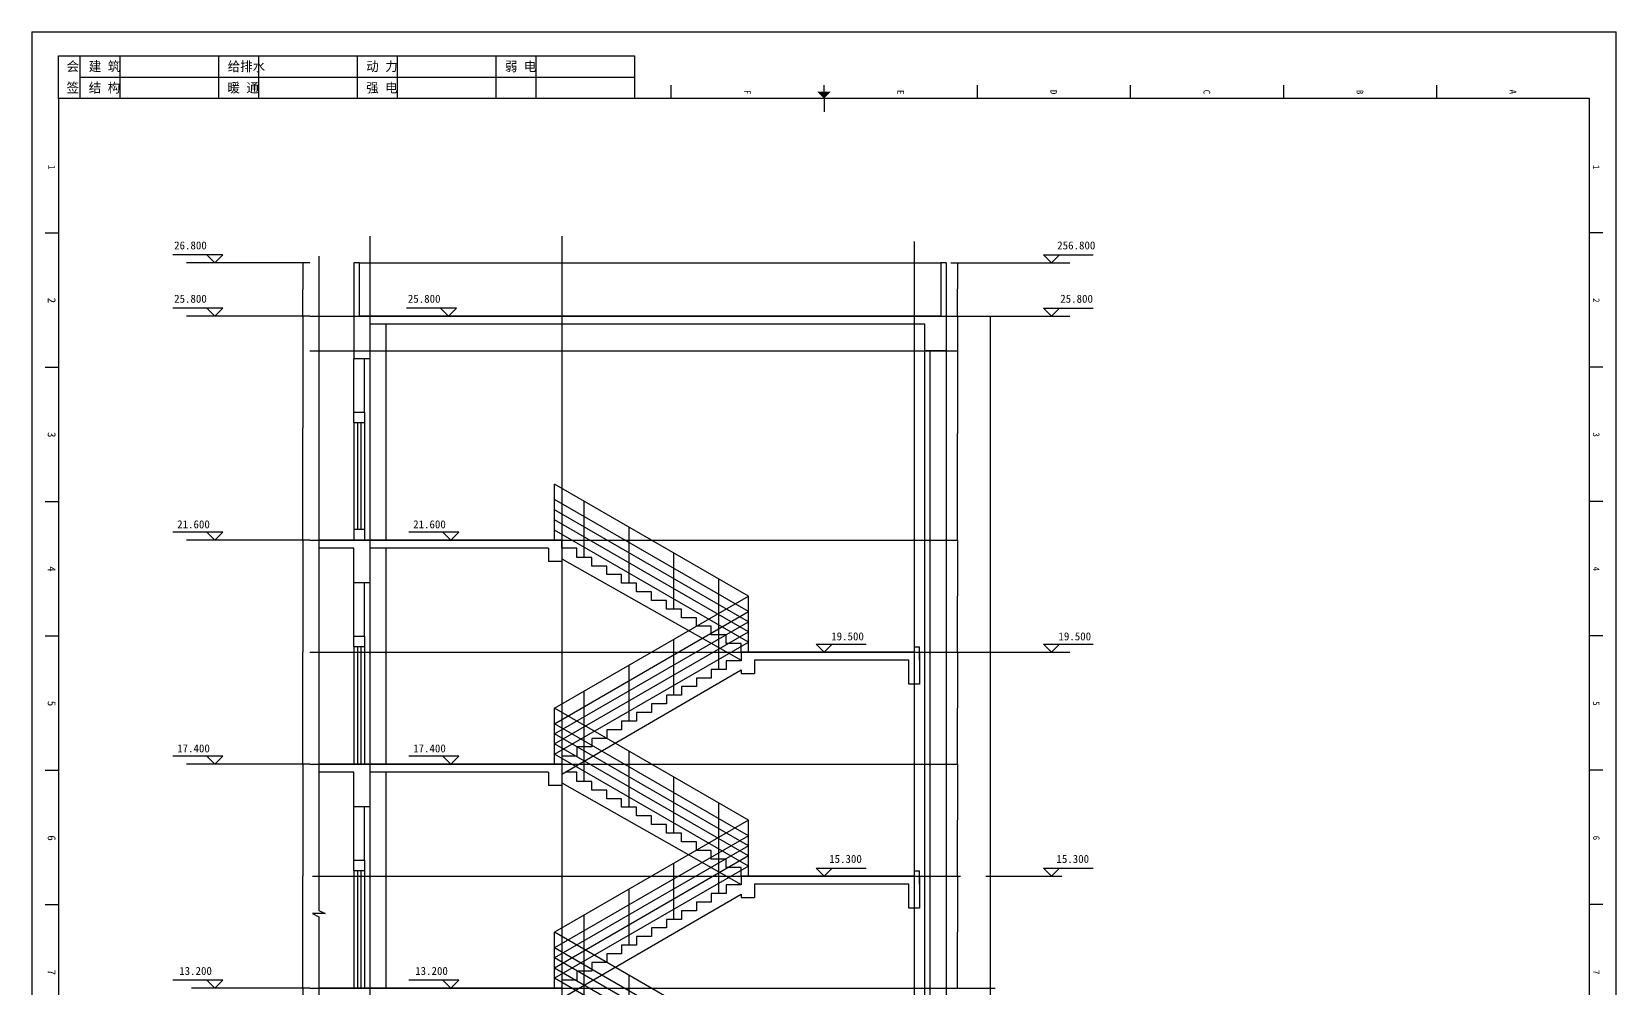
# Model space of a CAD drawing. Header units: metres. Extents: x 515464 to 545164, y 38775 to 80825.
# Drawn here: x 515464 to 545164, y 62894 to 80825 of the extents above; entities that cross this region are included whole.
import ezdxf

# ---------------------------------------------------------------- set-up
doc = ezdxf.new("R2010")
doc.units = ezdxf.units.M
for name, color, linetype in [('AXIS', 3, 'Continuous'), ('COLUMN', 1, 'Continuous'), ('DOTE', 251, 'Continuous'), ('PUB_DIM', 3, 'Continuous'), ('STAIR1', 4, 'Continuous'), ('TK', 9, 'Continuous'), ('WALL', 2, 'Continuous'), ('WINDOW', 142, 'Continuous')]:
    doc.layers.add(name, color=color, linetype=linetype)
doc.dimstyles.get("Standard").update_dxf_attribs({"dimtxt": 2.5, "dimasz": 2.5, "dimexe": 1.25, "dimexo": 0.625, "dimtad": 1, "dimcen": 2.5, "dimazin": 3, "dimtfac": 1, "dimtmove": 0, "dimatfit": 3})

# ---------------------------------------------------------------- blocks, each defined once
blk = doc.blocks.new('*D1')
for p, q in [((533430.95, 75494.59), (533430.95, 62594.59)), ((533430.7, 62594.59), (533430.45, 62594.59)), ((533430.95, 49694.59), (533430.95, 62594.59)), ((533430.95, 62594.59), (533430.95, 62594.59)), ((533431.2, 62594.59), (533431.45, 62594.59))]:
    blk.add_line(p, q)
at = {"layer": 'Defpoints'}
for p in [(533430.95, 75494.59), (533430.95, 62594.59), (533430.95, 49694.59)]:
    blk.add_point(p, dxfattribs=at)
at = {"layer": 'AXIS', "insert": (533430.95, 62595.715), "char_height": 1, "attachment_point": 5}
blk.add_mtext('0', dxfattribs=at)
blk = doc.blocks.new('*D2')
for p, q in [((520547.72, 67094.59), (520547.72, 64994.59)), ((520547.47, 64994.59), (520547.22, 64994.59)), ((520547.72, 62894.59), (520547.72, 64994.59)), ((520547.72, 64994.59), (520547.72, 64994.59)), ((520547.97, 64994.59), (520548.22, 64994.59))]:
    blk.add_line(p, q)
at = {"layer": 'Defpoints'}
for p in [(520547.72, 67094.59), (520547.72, 64994.59), (520547.72, 62894.59)]:
    blk.add_point(p, dxfattribs=at)
at = {"layer": 'AXIS', "insert": (520547.72, 64995.715), "char_height": 1, "attachment_point": 5}
blk.add_mtext('0', dxfattribs=at)
blk = doc.blocks.new('*D3')
for p, q in [((532818.95, 67094.59), (532818.95, 66044.59)), ((532818.7, 66044.59), (532818.45, 66044.59)), ((532818.95, 64994.59), (532818.95, 66044.59)), ((532818.95, 66044.59), (532818.95, 66044.59)), ((532819.2, 66044.59), (532819.45, 66044.59))]:
    blk.add_line(p, q)
at = {"layer": 'Defpoints'}
for p in [(532818.95, 67094.59), (532818.95, 66044.59), (532818.95, 64994.59)]:
    blk.add_point(p, dxfattribs=at)
at = {"layer": 'AXIS', "insert": (532818.95, 66045.715), "char_height": 1, "attachment_point": 5}
blk.add_mtext('162X13=0', dxfattribs=at)
blk = doc.blocks.new('*D10')
for p, q in [((520547.72, 62894.59), (520547.72, 60794.59)), ((520547.47, 60794.59), (520547.22, 60794.59)), ((520547.72, 58694.59), (520547.72, 60794.59)), ((520547.72, 60794.59), (520547.72, 60794.59)), ((520547.97, 60794.59), (520548.22, 60794.59))]:
    blk.add_line(p, q)
at = {"layer": 'Defpoints'}
for p in [(520547.72, 62894.59), (520547.72, 60794.59), (520547.72, 58694.59)]:
    blk.add_point(p, dxfattribs=at)
at = {"layer": 'AXIS', "insert": (520547.72, 60795.715), "char_height": 1, "attachment_point": 5}
blk.add_mtext('0', dxfattribs=at)
blk = doc.blocks.new('*D22')
for p, q in [((532818.95, 64994.59), (532818.95, 63944.59)), ((532818.7, 63944.59), (532818.45, 63944.59)), ((532818.95, 62894.59), (532818.95, 63944.59)), ((532818.95, 63944.59), (532818.95, 63944.59)), ((532819.2, 63944.59), (532819.45, 63944.59))]:
    blk.add_line(p, q)
at = {"layer": 'Defpoints'}
for p in [(532818.95, 64994.59), (532818.95, 63944.59), (532818.95, 62894.59)]:
    blk.add_point(p, dxfattribs=at)
at = {"layer": 'AXIS', "insert": (532818.95, 63945.715), "char_height": 1, "attachment_point": 5}
blk.add_mtext('162X13=0', dxfattribs=at)
blk = doc.blocks.new('*D23')
for p, q in [((520547.72, 75494.59), (520547.72, 73394.59)), ((520547.47, 73394.59), (520547.22, 73394.59)), ((520547.72, 71294.59), (520547.72, 73394.59)), ((520547.72, 73394.59), (520547.72, 73394.59)), ((520547.97, 73394.59), (520548.22, 73394.59))]:
    blk.add_line(p, q)
at = {"layer": 'Defpoints'}
for p in [(520547.72, 75494.59), (520547.72, 73394.59), (520547.72, 71294.59)]:
    blk.add_point(p, dxfattribs=at)
at = {"layer": 'AXIS', "insert": (520547.72, 73395.715), "char_height": 1, "attachment_point": 5}
blk.add_mtext('0', dxfattribs=at)
blk = doc.blocks.new('*D24')
for p, q in [((520547.72, 71294.59), (520547.72, 69194.59)), ((520547.47, 69194.59), (520547.22, 69194.59)), ((520547.72, 67094.59), (520547.72, 69194.59)), ((520547.72, 69194.59), (520547.72, 69194.59)), ((520547.97, 69194.59), (520548.22, 69194.59))]:
    blk.add_line(p, q)
at = {"layer": 'Defpoints'}
for p in [(520547.72, 71294.59), (520547.72, 69194.59), (520547.72, 67094.59)]:
    blk.add_point(p, dxfattribs=at)
at = {"layer": 'AXIS', "insert": (520547.72, 69195.715), "char_height": 1, "attachment_point": 5}
blk.add_mtext('0', dxfattribs=at)
blk = doc.blocks.new('*D25')
for p, q in [((520547.72, 76494.59), (520547.72, 75994.59)), ((520547.47, 75994.59), (520547.22, 75994.59)), ((520547.72, 75494.59), (520547.72, 75994.59)), ((520547.72, 75994.59), (520547.72, 75994.59)), ((520547.97, 75994.59), (520548.22, 75994.59))]:
    blk.add_line(p, q)
at = {"layer": 'Defpoints'}
for p in [(520547.72, 76494.59), (520547.72, 75994.59), (520547.72, 75494.59)]:
    blk.add_point(p, dxfattribs=at)
at = {"layer": 'AXIS', "insert": (520547.72, 75995.715), "char_height": 1, "attachment_point": 5}
blk.add_mtext('0', dxfattribs=at)
blk = doc.blocks.new('*D26')
for p, q in [((532818.95, 75494.59), (532818.95, 73293.79)), ((532818.7, 73293.79), (532818.45, 73293.79)), ((532818.95, 71294.59), (532818.95, 73293.79)), ((532818.95, 73293.79), (532818.95, 73293.79)), ((532819.2, 73293.79), (532819.45, 73293.79))]:
    blk.add_line(p, q)
at = {"layer": 'Defpoints'}
for p in [(532818.95, 75494.59), (532818.95, 73293.79), (532818.95, 71294.59)]:
    blk.add_point(p, dxfattribs=at)
at = {"layer": 'AXIS', "insert": (532818.95, 73294.915), "char_height": 1, "attachment_point": 5}
blk.add_mtext('0', dxfattribs=at)
blk = doc.blocks.new('*D27')
for p, q in [((532818.95, 69194.59), (532818.95, 68144.59)), ((532818.7, 68144.59), (532818.45, 68144.59)), ((532818.95, 67094.59), (532818.95, 68144.59)), ((532818.95, 68144.59), (532818.95, 68144.59)), ((532819.2, 68144.59), (532819.45, 68144.59))]:
    blk.add_line(p, q)
at = {"layer": 'Defpoints'}
for p in [(532818.95, 69194.59), (532818.95, 68144.59), (532818.95, 67094.59)]:
    blk.add_point(p, dxfattribs=at)
at = {"layer": 'AXIS', "insert": (532818.95, 68145.715), "char_height": 1, "attachment_point": 5}
blk.add_mtext('162X13=0', dxfattribs=at)
blk = doc.blocks.new('*D28')
for p, q in [((532818.95, 71294.59), (532818.95, 70244.59)), ((532818.7, 70244.59), (532818.45, 70244.59)), ((532818.95, 69194.59), (532818.95, 70244.59)), ((532818.95, 70244.59), (532818.95, 70244.59)), ((532819.2, 70244.59), (532819.45, 70244.59))]:
    blk.add_line(p, q)
at = {"layer": 'Defpoints'}
for p in [(532818.95, 71294.59), (532818.95, 70244.59), (532818.95, 69194.59)]:
    blk.add_point(p, dxfattribs=at)
at = {"layer": 'AXIS', "insert": (532818.95, 70245.715), "char_height": 1, "attachment_point": 5}
blk.add_mtext('162X13=0', dxfattribs=at)
blk = doc.blocks.new('*D29')
for p, q in [((532818.95, 76494.59), (532818.95, 76008.22)), ((532818.7, 76008.22), (532818.45, 76008.22)), ((532818.95, 75494.59), (532818.95, 76008.22)), ((532818.95, 76008.22), (532818.95, 76008.22)), ((532819.2, 76008.22), (532819.45, 76008.22))]:
    blk.add_line(p, q)
at = {"layer": 'Defpoints'}
for p in [(532818.95, 76494.59), (532818.95, 76008.22), (532818.95, 75494.59)]:
    blk.add_point(p, dxfattribs=at)
at = {"layer": 'AXIS', "insert": (532818.95, 76009.345), "char_height": 1, "attachment_point": 5}
blk.add_mtext('0', dxfattribs=at)

msp = doc.modelspace()

# ---------------------------------------------------------------- linework, layer by layer
for p, q in [((520673.8, 76494.59), (518363.68, 76494.59)), ((521601.43, 76494.59), (532501.43, 76494.59)), ((532601.43, 76494.59), (532601.43, 49544.59)), ((532601.43, 76494.59), (532601.43, 76494.59)), ((532692.87, 76494.59), (534918.27, 76494.59)), ((520673.8, 75494.59), (518363.68, 75494.59)), ((532692.87, 75494.59), (534918.27, 75494.59)), ((522101.43, 75344.59), (522101.43, 71294.59)), ((521501.43, 73494.59), (521501.43, 71494.59)), ((521701.43, 73494.59), (521701.43, 71494.59)), ((528901.43, 70244.59), (525261.43, 72344.59)), ((525261.43, 71294.59), (525261.43, 72344.59)), ((528901.43, 69954.59), (525261.43, 72054.59)), ((525821.43, 70971.51), (525821.43, 72021.51)), ((528901.43, 69764.59), (525261.43, 71864.59)), ((528901.43, 69574.59), (525261.43, 71674.59)), ((520673.8, 71294.59), (518363.68, 71294.59)), ((528901.43, 69384.59), (525261.43, 71484.59)), ((526661.43, 70486.9), (526661.43, 71536.9)), ((522101.43, 71144.59), (522101.43, 67094.59)), ((527501.43, 70002.28), (527501.43, 71052.28)), ((528341.43, 69517.67), (528341.43, 70567.67)), ((525261.43, 68144.59), (528901.43, 70244.59)), ((528901.43, 69194.59), (528901.43, 70244.59)), ((525261.43, 67854.59), (528901.43, 69954.59)), ((528341.43, 68871.51), (528341.43, 69921.51)), ((525261.43, 67664.59), (528901.43, 69764.59)), ((525261.43, 67474.59), (528901.43, 69574.59)), ((521501.43, 69294.59), (521501.43, 67094.59)), ((521701.43, 69294.59), (521701.43, 67094.59)), ((525261.43, 67284.59), (528901.43, 69384.59)), ((527501.43, 68386.9), (527501.43, 69436.9)), ((526661.43, 67902.28), (526661.43, 68952.28)), ((532692.87, 69194.59), (534918.27, 69194.59)), ((525821.43, 67417.67), (525821.43, 68467.67)), ((528901.43, 66044.59), (525261.43, 68144.59)), ((525261.43, 67094.59), (525261.43, 68144.59)), ((528901.43, 65754.59), (525261.43, 67854.59)), ((525821.43, 66771.51), (525821.43, 67821.51)), ((528901.43, 65564.59), (525261.43, 67664.59)), ((528901.43, 65374.59), (525261.43, 67474.59)), ((528901.43, 65184.59), (525261.43, 67284.59)), ((526661.43, 66286.9), (526661.43, 67336.9)), ((520673.8, 67094.59), (518363.68, 67094.59)), ((522101.43, 66944.59), (522101.43, 62894.59)), ((527501.43, 65802.28), (527501.43, 66852.28)), ((528341.43, 65317.67), (528341.43, 66367.67)), ((528901.43, 66044.59), (525261.43, 63944.59)), ((528901.43, 64994.59), (528901.43, 66044.59)), ((528901.43, 65754.59), (525261.43, 63654.59)), ((528341.43, 64671.51), (528341.43, 65721.51)), ((528901.43, 65564.59), (525261.43, 63464.59)), ((528901.43, 65374.59), (525261.43, 63274.59)), ((521501.43, 65094.59), (521501.43, 62894.59)), ((521701.43, 65094.59), (521701.43, 62894.59)), ((528901.43, 65184.59), (525261.43, 63084.59)), ((527501.43, 64186.9), (527501.43, 65236.9)), ((526661.43, 63702.28), (526661.43, 64752.28)), ((533347.51, 64994.59), (534772.1, 64994.59)), ((525821.43, 63217.67), (525821.43, 64267.67)), ((528901.43, 61844.59), (525261.43, 63944.59)), ((525261.43, 62894.59), (525261.43, 63944.59)), ((528901.43, 61554.59), (525261.43, 63654.59)), ((525821.43, 62571.51), (525821.43, 63621.51)), ((528901.43, 61364.59), (525261.43, 63464.59)), ((528901.43, 61174.59), (525261.43, 63274.59)), ((528901.43, 60984.59), (525261.43, 63084.59)), ((526661.43, 62086.9), (526661.43, 63136.9)), ((520673.8, 62894.59), (518457.87, 62894.59)), ((518877.53, 62894.59), (518475.49, 62894.59))]:
    msp.add_line(p, q)
at = {"layer": 'COLUMN'}
for p, q in [((521501.43, 76494.59), (521501.43, 74694.59)), ((521601.43, 76494.59), (521501.43, 76494.59)), ((521601.43, 76494.59), (521601.43, 75494.59)), ((532601.43, 76494.59), (532501.43, 76494.59)), ((532501.43, 76494.59), (532501.43, 75494.59)), ((532601.43, 76494.59), (532601.43, 74844.59)), ((532501.43, 75494.59), (521601.43, 75494.59)), ((532201.43, 75344.59), (521801.43, 75344.59)), ((525401.43, 71294.59), (520847.15, 71294.59)), ((525401.43, 71294.59), (525401.43, 70894.59)), ((521501.43, 71144.59), (520847.15, 71144.59)), ((525151.43, 71144.59), (521801.43, 71144.59)), ((525151.43, 71144.59), (525151.43, 70894.59)), ((525401.43, 70894.59), (525151.43, 70894.59)), ((532001.43, 69293.59), (532001.43, 69193.59)), ((532001.43, 69293.59), (532101.43, 69293.59)), ((532101.43, 69043.59), (532101.43, 69293.59)), ((529011.43, 69044.59), (529011.43, 68794.59)), ((531901.43, 69044.59), (529011.43, 69044.59)), ((525401.43, 66908.41), (528761.43, 68860.72)), ((528761.43, 68860.72), (528761.43, 68794.59)), ((528761.43, 68794.59), (529011.43, 68794.59)), ((521501.43, 66944.59), (520847.15, 66944.59)), ((525151.43, 66944.59), (521801.43, 66944.59)), ((525151.43, 66944.59), (525151.43, 66694.59)), ((525401.43, 66908.41), (525401.43, 66694.59)), ((525401.43, 66694.59), (525151.43, 66694.59)), ((532001.43, 65093.59), (532001.43, 64993.59)), ((532001.43, 65093.59), (532101.43, 65093.59)), ((532101.43, 64844.59), (532101.43, 65094.59)), ((532101.43, 64843.59), (532101.43, 65093.59)), ((531901.43, 64844.59), (529011.43, 64844.59)), ((529011.43, 64844.59), (529011.43, 64594.59)), ((525401.43, 62708.41), (528761.43, 64660.72)), ((528761.43, 64660.72), (528761.43, 64594.59)), ((528761.43, 64594.59), (529011.43, 64594.59))]:
    msp.add_line(p, q, dxfattribs=at)
for points in [[(521801.43, 75344.59), (521801.43, 74694.59), (521501.43, 74694.59)], [(532601.43, 74844.59), (532201.43, 74844.59), (532201.43, 75344.59)], [(521801.43, 71144.59), (521801.43, 70494.59), (521501.43, 70494.59), (521501.43, 71144.59)], [(532001.43, 69294.59), (532001.43, 69194.59), (529061.43, 69194.59), (529061.43, 69194.59), (528761.43, 69194.59), (528761.43, 69033.05), (528481.43, 69033.05), (528481.43, 68871.51), (528201.43, 68871.51), (528201.43, 68709.97), (527921.43, 68709.97), (527921.43, 68548.44), (527641.43, 68548.44), (527641.43, 68386.9), (527361.43, 68386.9), (527361.43, 68225.36), (527081.43, 68225.36), (527081.43, 68063.82), (526801.43, 68063.82), (526801.43, 67902.28), (526521.43, 67902.28), (526521.43, 67740.74), (526241.43, 67740.74), (526241.43, 67579.2), (525961.43, 67579.2), (525961.43, 67417.67), (525681.43, 67417.67), (525681.43, 67244.59), (525401.43, 67244.59), (525401.43, 67094.59), (520847.15, 67094.59)], [(532101.43, 69194.59), (532101.43, 68594.59), (531901.43, 68594.59), (531901.43, 69044.59)], [(521801.43, 66944.59), (521801.43, 66294.59), (521501.43, 66294.59), (521501.43, 66944.59)], [(532001.43, 65094.59), (532001.43, 64994.59), (529061.43, 64994.59), (529061.43, 64994.59), (528761.43, 64994.59), (528761.43, 64833.05), (528481.43, 64833.05), (528481.43, 64671.51), (528201.43, 64671.51), (528201.43, 64509.97), (527921.43, 64509.97), (527921.43, 64348.44), (527641.43, 64348.44), (527641.43, 64186.9), (527361.43, 64186.9), (527361.43, 64025.36), (527081.43, 64025.36), (527081.43, 63863.82), (526801.43, 63863.82), (526801.43, 63702.28), (526521.43, 63702.28), (526521.43, 63540.74), (526241.43, 63540.74), (526241.43, 63379.2), (525961.43, 63379.2), (525961.43, 63217.67), (525681.43, 63217.67), (525681.43, 63044.59), (525401.43, 63044.59), (525401.43, 62894.59), (520847.15, 62894.59)], [(532101.43, 64994.59), (532101.43, 64994.59), (532101.43, 64394.59), (531901.43, 64394.59), (531901.43, 64844.59)]]:
    msp.add_lwpolyline(points, dxfattribs=at)
for points in [[(521501.43, 73694.59), (521701.43, 73694.59), (521701.43, 73494.59), (521501.43, 73494.59)], [(521501.43, 69494.59), (521701.43, 69494.59), (521701.43, 69294.59), (521501.43, 69294.59)], [(521501.43, 65294.59), (521701.43, 65294.59), (521701.43, 65094.59), (521501.43, 65094.59)]]:
    msp.add_lwpolyline(points, close=True, dxfattribs=at)
at = {"layer": 'DOTE'}
for p, q in [((521801.43, 76990.6), (521801.43, 47795.9)), ((525401.43, 76990.6), (525401.43, 47795.9)), ((532001.43, 76895.16), (532001.43, 47870.13)), ((520673.8, 75494.59), (532818.95, 75494.59)), ((520673.8, 74844.59), (532818.95, 74844.59)), ((520673.8, 71294.59), (532818.95, 71294.59)), ((520673.8, 69194.59), (532818.95, 69194.59)), ((520673.8, 67094.59), (532818.95, 67094.59)), ((520727.9, 64994.59), (532873.05, 64994.59)), ((520673.8, 62894.59), (533521.63, 62894.59))]:
    msp.add_line(p, q, dxfattribs=at)
at = {"layer": 'PUB_DIM'}
for p, q in [((518894.3, 76644.59), (518109.16, 76644.59)), ((518744.3, 76644.59), (518894.3, 76494.59)), ((519044.3, 76644.59), (518744.3, 76644.59)), ((518894.3, 76494.59), (519044.3, 76644.59)), ((534425.59, 76644.59), (534725.59, 76644.59)), ((534575.59, 76494.59), (534425.59, 76644.59)), ((534575.59, 76644.59), (535360.73, 76644.59)), ((534725.59, 76644.59), (534575.59, 76494.59)), ((518894.3, 75644.59), (518109.16, 75644.59)), ((518744.3, 75644.59), (518894.3, 75494.59)), ((519044.3, 75644.59), (518744.3, 75644.59)), ((518894.3, 75494.59), (519044.3, 75644.59)), ((523274.99, 75644.59), (522489.84, 75644.59)), ((523124.99, 75644.59), (523274.99, 75494.59)), ((523424.99, 75644.59), (523124.99, 75644.59)), ((523274.99, 75494.59), (523424.99, 75644.59)), ((534425.59, 75644.59), (534725.59, 75644.59)), ((534575.59, 75494.59), (534425.59, 75644.59)), ((534575.59, 75644.59), (535360.73, 75644.59)), ((534725.59, 75644.59), (534575.59, 75494.59)), ((518894.3, 71444.59), (518109.16, 71444.59)), ((519044.3, 71444.59), (518744.3, 71444.59)), ((518744.3, 71444.59), (518894.3, 71294.59)), ((518894.3, 71294.59), (519044.3, 71444.59)), ((523317.08, 71444.59), (522531.94, 71444.59)), ((523167.08, 71444.59), (523317.08, 71294.59)), ((523467.08, 71444.59), (523167.08, 71444.59)), ((523317.08, 71294.59), (523467.08, 71444.59)), ((530166.17, 69344.59), (530466.17, 69344.59)), ((530316.17, 69194.59), (530166.17, 69344.59)), ((530316.17, 69344.59), (531101.31, 69344.59)), ((530466.17, 69344.59), (530316.17, 69194.59)), ((534575.59, 69194.59), (534425.59, 69344.59)), ((534425.59, 69344.59), (534725.59, 69344.59)), ((534725.59, 69344.59), (534575.59, 69194.59)), ((534575.59, 69344.59), (535360.73, 69344.59)), ((518894.3, 67244.59), (518109.16, 67244.59)), ((519044.3, 67244.59), (518744.3, 67244.59)), ((518744.3, 67244.59), (518894.3, 67094.59)), ((518894.3, 67094.59), (519044.3, 67244.59)), ((523317.08, 67244.59), (522531.94, 67244.59)), ((523467.08, 67244.59), (523167.08, 67244.59)), ((523167.08, 67244.59), (523317.08, 67094.59)), ((523317.08, 67094.59), (523467.08, 67244.59)), ((530166.17, 65144.59), (530466.17, 65144.59)), ((530316.17, 64994.59), (530166.17, 65144.59)), ((530316.17, 65144.59), (531101.31, 65144.59)), ((530466.17, 65144.59), (530316.17, 64994.59)), ((534575.59, 64994.59), (534425.59, 65144.59)), ((534425.59, 65144.59), (534725.59, 65144.59)), ((534725.59, 65144.59), (534575.59, 64994.59)), ((534575.59, 65144.59), (535360.73, 65144.59)), ((518894.3, 63044.59), (518109.16, 63044.59)), ((519044.3, 63044.59), (518744.3, 63044.59)), ((518744.3, 63044.59), (518894.3, 62894.59)), ((518894.3, 62894.59), (519044.3, 63044.59)), ((523317.08, 63044.59), (522531.94, 63044.59)), ((523467.08, 63044.59), (523167.08, 63044.59)), ((523167.08, 63044.59), (523317.08, 62894.59)), ((523317.08, 62894.59), (523467.08, 63044.59))]:
    msp.add_line(p, q, dxfattribs=at)
at = {"layer": 'STAIR1'}
for p, q in [((520847.15, 76616.09), (520847.15, 64353.49)), ((525401.43, 70946.42), (528761.43, 69042.07)), ((525401.43, 66746.42), (528761.43, 64842.07)), ((520727.15, 64293.49), (520847.15, 64233.49)), ((520967.15, 64293.49), (520727.15, 64293.49)), ((520847.15, 64353.49), (520967.15, 64293.49)), ((520847.15, 64233.49), (520847.15, 49694.59))]:
    msp.add_line(p, q, dxfattribs=at)
for points in [[(528761.43, 69194.59), (528761.43, 69356.13), (528481.43, 69356.13), (528481.43, 69517.67), (528201.43, 69517.67), (528201.43, 69679.2), (527921.43, 69679.2), (527921.43, 69840.74), (527641.43, 69840.74), (527641.43, 70002.28), (527361.43, 70002.28), (527361.43, 70163.82), (527081.43, 70163.82), (527081.43, 70325.36), (526801.43, 70325.36), (526801.43, 70486.9), (526521.43, 70486.9), (526521.43, 70648.44), (526241.43, 70648.44), (526241.43, 70809.97), (525961.43, 70809.97), (525961.43, 70971.51), (525681.43, 70971.51), (525681.43, 71144.59), (525401.43, 71144.59), (525401.43, 71294.59)], [(528761.43, 64994.59), (528761.43, 65156.13), (528481.43, 65156.13), (528481.43, 65317.67), (528201.43, 65317.67), (528201.43, 65479.2), (527921.43, 65479.2), (527921.43, 65640.74), (527641.43, 65640.74), (527641.43, 65802.28), (527361.43, 65802.28), (527361.43, 65963.82), (527081.43, 65963.82), (527081.43, 66125.36), (526801.43, 66125.36), (526801.43, 66286.9), (526521.43, 66286.9), (526521.43, 66448.44), (526241.43, 66448.44), (526241.43, 66609.97), (525961.43, 66609.97), (525961.43, 66771.51), (525681.43, 66771.51), (525681.43, 66944.59), (525463.69, 66944.59)]]:
    msp.add_lwpolyline(points, dxfattribs=at)
at = {"layer": 'TK'}
for p, q in [((515463.8, 80825.36), (545163.8, 80825.36)), ((515463.8, 80825.36), (515463.8, 38775.36)), ((545163.8, 38775.36), (545163.8, 80825.36)), ((516363.8, 80375.36), (516363.8, 79575.36)), ((517113.8, 80375.36), (517113.8, 79575.36)), ((518963.8, 80375.36), (518963.8, 79575.36)), ((519713.8, 80375.36), (519713.8, 79575.36)), ((521563.8, 80375.36), (521563.8, 79575.36)), ((522313.8, 80375.36), (522313.8, 79575.36)), ((524163.8, 80375.36), (524163.8, 79575.36)), ((524913.8, 80375.36), (524913.8, 79575.36)), ((516363.8, 79975.36), (526763.8, 79975.36)), ((527443.8, 79825.36), (527443.8, 79575.36)), ((533183.8, 79825.36), (533183.8, 79575.36)), ((536053.8, 79825.36), (536053.8, 79575.36)), ((538923.8, 79825.36), (538923.8, 79575.36)), ((541793.8, 79825.36), (541793.8, 79575.36)), ((530313.8, 79575.36), (530313.8, 79325.36)), ((515713.8, 77056.61), (515963.8, 77056.61)), ((544913.8, 77056.61), (544663.8, 77056.61)), ((515713.8, 74537.86), (515963.8, 74537.86)), ((544913.8, 74537.86), (544663.8, 74537.86)), ((515713.8, 72019.11), (515963.8, 72019.11)), ((544913.8, 72019.11), (544663.8, 72019.11)), ((515713.8, 69500.36), (515963.8, 69500.36)), ((544913.8, 69500.36), (544663.8, 69500.36)), ((515713.8, 66981.61), (515963.8, 66981.61)), ((544913.8, 66981.61), (544663.8, 66981.61)), ((515713.8, 64462.86), (515963.8, 64462.86)), ((544913.8, 64462.86), (544663.8, 64462.86))]:
    msp.add_line(p, q, dxfattribs=at)
for points in [[(515963.8, 79575.36), (515963.8, 80375.36), (526763.8, 80375.36), (526763.8, 79575.36)], [(530313.8, 79700.36), (530313.8, 79825.36)]]:
    msp.add_lwpolyline(points, dxfattribs=at)
msp.add_lwpolyline([(544663.8, 39275.36), (544663.8, 79575.36), (515963.8, 79575.36), (515963.8, 39275.36)], close=True, dxfattribs=at)
msp.add_solid([(530188.8, 79700.36), (530438.8, 79700.36), (530313.8, 79575.36)], dxfattribs=at)
at = {"layer": 'WALL'}
for p, q in [((521501.43, 73694.59), (521501.43, 74694.59)), ((521701.43, 73694.59), (521701.43, 74694.59)), ((521501.43, 71494.59), (521501.43, 71294.59)), ((521701.43, 71494.59), (521501.43, 71494.59)), ((521701.43, 71494.59), (521701.43, 71294.59)), ((521501.43, 69494.59), (521501.43, 70494.59)), ((521701.43, 69494.59), (521701.43, 70494.59)), ((521501.43, 65294.59), (521501.43, 66294.59)), ((521701.43, 65294.59), (521701.43, 66294.59))]:
    msp.add_line(p, q, dxfattribs=at)
at = {"layer": 'WINDOW'}
for p, q in [((532201.43, 50444.59), (532201.43, 74844.59)), ((532301.43, 50444.59), (532301.43, 74844.59)), ((521571.43, 73494.59), (521571.43, 71494.59)), ((521631.43, 73494.59), (521631.43, 71494.59)), ((521571.43, 69294.59), (521571.43, 67094.59)), ((521631.43, 69294.59), (521631.43, 67094.59)), ((521571.43, 65094.59), (521571.43, 62894.59)), ((521631.43, 65094.59), (521631.43, 62894.59))]:
    msp.add_line(p, q, dxfattribs=at)

# ---------------------------------------------------------------- texts
at = {"layer": 'PUB_DIM'}
for s, p in [('26.800', (518133.35, 76744.59)), ('256.800', (534685.12, 76744.59)), ('25.800', (518133.35, 75744.59)), ('25.800', (522514.03, 75744.59)), ('25.800', (534742.26, 75744.59)), ('21.600', (518190.49, 71516.47)), ('21.600', (522613.27, 71516.47)), ('19.500', (530448.55, 69416.47)), ('19.500', (534707.97, 69416.47)), ('17.400', (518190.49, 67316.47)), ('17.400', (522613.27, 67316.47)), ('15.300', (530410.45, 65244.59)), ('15.300', (534669.88, 65244.59)), ('13.200', (518228.59, 63144.59)), ('13.200', (522651.37, 63144.59))]:
    msp.add_text(s, height=150, dxfattribs=at).set_placement(p)
at = {"layer": 'TK'}
for s, p in [('会', (516116.66, 80085.36)), ('建 筑', (516533.08, 80085.36)), ('给排水', (519137.37, 80085.36)), ('动 力', (521733.08, 80085.36)), ('弱 电', (524333.08, 80085.36)), ('签', (516116.66, 79685.36)), ('结 构', (516533.08, 79685.36)), ('暖 通', (519133.08, 79685.36)), ('强 电', (521733.08, 79685.36))]:
    msp.add_text(s, height=180, dxfattribs=at).set_placement(p)
for s, height, p in [('F', 125, (528816.3, 79733.24)), ('E', 125, (531686.3, 79733.24)), ('D', 125, (534556.3, 79735.77)), ('C', 125, (537426.3, 79738.3)), ('B', 125, (540296.3, 79735.77)), ('A', 125, (543166.3, 79740.83)), ('1', 125, (515776.3, 78328.63)), ('1', 125, (544726.3, 78328.63)), ('2', 150, (515763.8, 75839.73)), ('2', 125, (544726.3, 75832.65)), ('3', 150, (515763.8, 73320.98)), ('3', 125, (544726.3, 73313.9)), ('4', 150, (515763.8, 70805.27)), ('4', 125, (544726.3, 70797.68)), ('5', 150, (515763.8, 68283.48)), ('5', 125, (544726.3, 68276.4)), ('6', 150, (515763.8, 65761.69)), ('6', 125, (544726.3, 65755.12)), ('7', 150, (515763.8, 63245.98)), ('7', 125, (544726.3, 63238.9))]:
    msp.add_text(s, height=height, rotation=270, dxfattribs=at).set_placement(p)

# ---------------------------------------------------------------- dimensions: what is measured, and where the dimension line sits
at = {"layer": 'AXIS'}
for base, p1, p2, picture, middle in [((520547.72, 75994.59), (520547.72, 75494.59), (520547.72, 76494.59), '*D25', (520547.72, 75995.715)), ((532818.95, 76008.22), (532818.95, 75494.59), (532818.95, 76494.59), '*D29', (532818.95, 76009.345)), ((520547.72, 73394.59), (520547.72, 71294.59), (520547.72, 75494.59), '*D23', (520547.72, 73395.715)), ((532818.95, 73293.79), (532818.95, 71294.59), (532818.95, 75494.59), '*D26', (532818.95, 73294.915)), ((533430.95, 62594.59), (533430.95, 49694.59), (533430.95, 75494.59), '*D1', (533430.95, 62595.715)), ((520547.72, 69194.59), (520547.72, 67094.59), (520547.72, 71294.59), '*D24', (520547.72, 69195.715)), ((520547.72, 64994.59), (520547.72, 62894.59), (520547.72, 67094.59), '*D2', (520547.72, 64995.715)), ((520547.72, 60794.59), (520547.72, 58694.59), (520547.72, 62894.59), '*D10', (520547.72, 60795.715))]:
    dim = msp.add_linear_dim(base=base, p1=p1, p2=p2, dimstyle='Standard', dxfattribs=at)
    dim.commit()
    dim.dimension.update_dxf_attribs({"geometry": picture, "text_midpoint": middle})
for base, p1, p2, picture, middle in [((532818.95, 70244.59), (532818.95, 71294.59), (532818.95, 69194.59), '*D28', (532818.95, 70245.715)), ((532818.95, 68144.59), (532818.95, 69194.59), (532818.95, 67094.59), '*D27', (532818.95, 68145.715)), ((532818.95, 66044.59), (532818.95, 67094.59), (532818.95, 64994.59), '*D3', (532818.95, 66045.715)), ((532818.95, 63944.59), (532818.95, 64994.59), (532818.95, 62894.59), '*D22', (532818.95, 63945.715))]:
    dim = msp.add_linear_dim(base=base, p1=p1, p2=p2, text='162X13=<>', dimstyle='Standard', dxfattribs=at)
    dim.commit()
    dim.dimension.update_dxf_attribs({"geometry": picture, "text_midpoint": middle})

doc.saveas('drawing.dxf')
